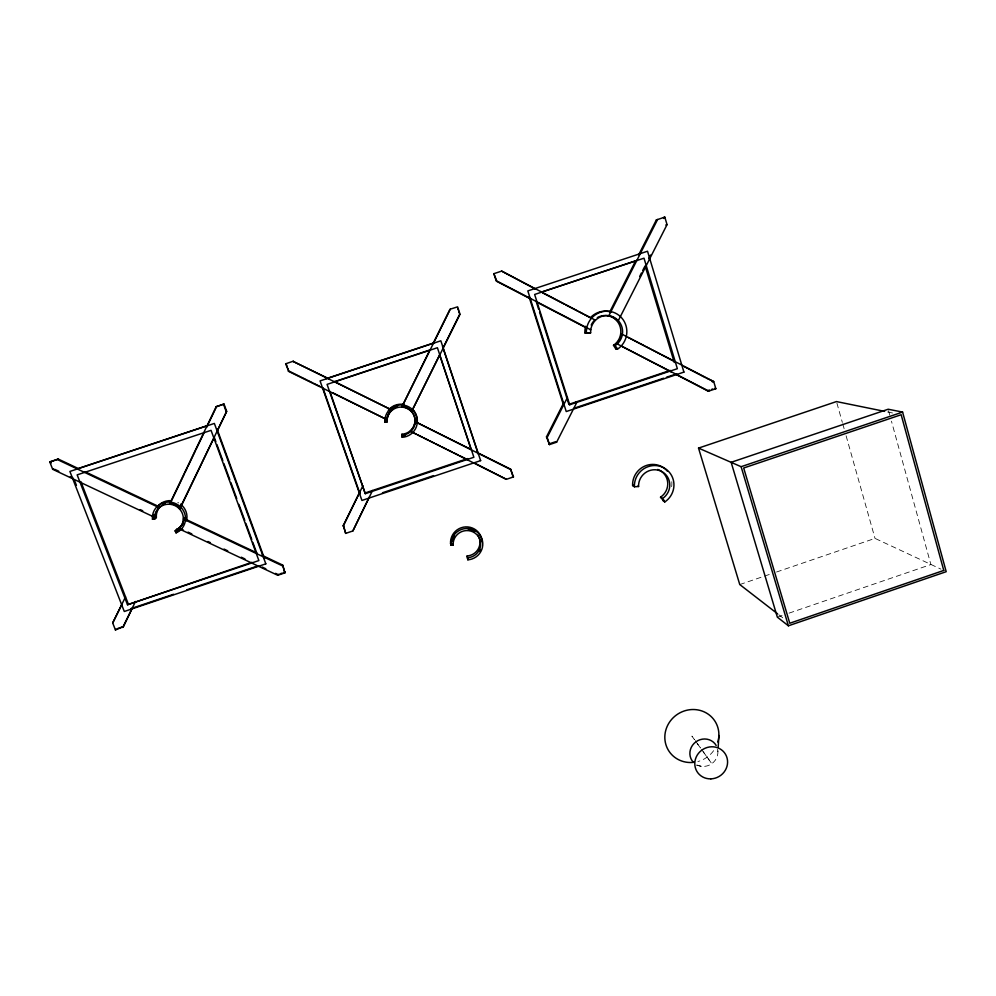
<?xml version="1.0" encoding="UTF-8"?>
<svg xmlns="http://www.w3.org/2000/svg" width="996" height="996" viewBox="0 0 996 996"><rect width="100%" height="100%" fill="white"/><g stroke="black" fill="none" stroke-linecap="round" stroke-linejoin="round"><path stroke-width="0.75" stroke-dasharray="4.98 3.74" d="M777.341 617.147L783.192 615.142M789.044 613.138L930.887 564.545L891.457 421.184M739.767 584.552L770.63 574.02M776.519 572.015L875.011 538.388L940.959 569.139M887.635 411.983L893.649 413.203M696.802 765.14L701.134 766.31L696.702 765.115M778.797 614.744L783.665 618.528M836.889 403.056L842.33 422.391M842.753 423.873L844.434 429.824M846.102 435.775L875.011 538.388M888.581 410.726L889.814 415.208M717.643 749.278L717.929 751.706M717.892 750.959A14.268 13.508 -33.7 0 1 711.58 763.82A14.268 13.508 -33.7 0 1 697.3 765.165M713.634 750.685A27.452 26.07 -33.7 0 1 697.897 761.542M671.79 481.715A19.97 19.434 -51.9 0 1 671.404 488.003M177.774 502.432A16.521 15.911 21 0 1 178.72 502.955M694.461 739.642L691.909 736.106L694.461 739.642M700.412 747.884L695.308 740.812L700.412 747.896M711.194 762.849L701.259 749.067L711.194 762.849"/><path stroke-width="1.49" d="M718.191 747.286L718.888 735.496M372.541 490.493L352.87 530.955L345.674 533.383L343.346 525.34L360.179 491.24M365.283 493.705L327.074 384.381L437.406 347.729L473.884 457.264L365.283 493.705L329.863 391.304M362.88 485.787L343.172 526.299M352.87 530.955L369.18 497.303M345.674 533.383L343.346 525.34M183.799 519.763A14.392 13.844 21 0 1 179.305 528.005L178.707 528.652L277.722 575.29L284.931 572.862L282.665 565.068L261.861 555.245M284.931 572.862L282.665 565.068M277.722 575.29L278.93 574.206M132.169 608.432L123.467 626.584L115.436 629.97L112.697 622.948L125.533 596.865M216.73 432.102L226.677 411.36L224 404.027L216.144 406.766L169.507 504.225L170.142 503.652A14.392 13.844 21 0 1 179.666 507.898M122.184 603.85L112.697 622.948M171.287 501.237L184.596 473.449M185.169 472.241L187.497 467.385M188.07 466.178L195.627 450.391M196.212 449.171L203.782 433.347M206.695 427.247L216.642 406.468M122.707 627.517L135.518 601.46M226.677 411.36L179.541 508.981L180.077 508.458M180.724 507.188L213.804 438.203M402.521 405.459L428.865 352.074M433.086 343.533L449.993 309.258L457.6 306.843L460.04 314.263L411.609 411.497A14.056 13.956 35 0 0 403.28 406.829M450.292 309.258L401.961 406.866M412.207 410.29L439.771 354.539M442.784 348.451L459.704 314.238M575.999 401.961L576.833 402.372L556.615 442.199L549.481 444.602L546.468 436.895L563.811 402.645M609.677 312.097L635.05 261.998M638.697 254.802L656.352 219.929L664.818 217.14L667.046 224.623L618.317 320.625L617.296 320.575A16.285 15.899 -75.8 0 0 607.871 315.657L608.867 315.682L657.572 219.531L656.352 219.929M549.481 444.602L547.178 437.443L567.396 397.553L566.587 397.167M639.631 276.552L641.449 272.979M642.657 270.588L644.474 267.003M648.732 258.624L650.55 255.026M115.436 629.97L116.221 629.024M127.5 604.759L258.873 560.574L211.052 430.347L77.153 474.868L127.5 604.759L251.888 562.317M176.055 532.872A16.646 16.023 20.9 0 0 184.658 513.388A16.646 16.023 20.9 0 0 165.498 502.32A16.646 16.023 20.9 0 0 152.463 519.252L154.666 519.115A14.43 13.882 20.9 0 1 165.971 504.437A14.43 13.882 20.9 0 1 182.579 514.023A14.43 13.882 20.9 0 1 175.109 530.918L176.055 532.872L177.487 531.341M175.109 530.918L176.653 529.299A14.318 13.782 21 0 0 182.965 523.747M183.762 518.58L183.326 519.041L282.366 565.815M154.666 519.115L156.36 517.571A14.318 13.782 21 0 1 165.361 503.59M152.463 519.252L153.434 518.381M159.895 507.076L159.223 507.661L57.245 459.492L49.8 461.97L52.663 469.303L154.617 517.31L155.289 516.7A14.392 13.844 21 0 1 159.895 507.076L85.146 471.768M286.425 364.499L285.653 363.814L288.591 371.01M216.144 406.766L224 404.027M329.352 379.003L293.023 361.374L391.789 410.053A14.056 13.956 35 0 0 387.033 419.702L288.267 371.222M52.663 469.303L53.66 468.817M57.245 459.492L58.229 459.044L77.476 468.132M49.8 461.97L58.229 459.044M788.396 625.799L946.2 571.692L902.588 412.083L888.171 409.232L731.151 462.306L777.341 617.147L788.396 625.799L741.124 466.701L698.532 448.1L739.767 584.552L777.577 613.81M741.124 466.701L902.588 412.083M512.467 476.349L513.475 476.935L506.342 479.325L410.277 431.218A14.056 13.956 35 0 0 415.033 421.607L471.444 449.657M130.937 608.606L173.565 594.263M186.787 589.819L257.354 566.077M117.677 628.538L123.467 626.584M280.274 573.758L282.08 573.148M283.424 572.7L285.217 572.09M698.532 448.1L836.466 401.575L884.622 411.373M539.558 312.097L568.865 404.351L670.208 370.4M569.687 404.762L677.355 368.694L644.001 258.188L534.64 294.467L569.687 404.762L568.865 404.351M574.231 408.161L663.573 378.219M666.498 377.235L676.757 373.799M365.358 492.896L467.647 458.583M382.464 492.771L433.521 475.627M548.771 444.004L555.868 441.626L556.615 442.199M674.666 373.749L707.372 390.743L709.575 389.996M711.779 389.262L712.65 388.963M708.779 391.092L715.85 388.714L713.721 381.555L621.392 333.897A16.285 15.899 -75.8 0 1 616.487 343.545L708.779 391.092L707.372 390.743M531.615 299.472L496.269 281.121L493.879 273.676L501.673 271.099L595.11 320.04M285.653 363.814L293.434 361.137M542.795 291.604L636.967 260.367M326.215 378.642L434.704 342.612M334.656 381.617L429.849 349.982M76.717 469.004L207.517 425.541M664.818 217.14L663.573 217.551L663.846 218.485M501.673 271.099L535.338 289.077M493.879 273.676L496.767 280.984L590.765 329.8L590.142 329.738M665.789 224.996L667.046 224.623M451.039 545.26A15.911 15.675 -18.5 0 1 465.929 528.49A15.911 15.675 -18.5 0 1 482.761 543.057A15.911 15.675 -18.5 0 1 467.859 559.814L467.734 557.735A13.795 13.583 -18.5 0 0 480.657 543.218A13.795 13.583 -18.5 0 0 466.066 530.594A13.795 13.583 -18.5 0 0 453.155 545.123L451.039 545.26L450.553 543.567L451.736 543.48M634.402 486.783A20.119 19.571 -51.8 0 1 649.965 466.103A20.119 19.571 -51.8 0 1 672.487 477.433A20.119 19.571 -51.8 0 1 664.706 502.009L662.489 498.535A15.886 15.45 -51.8 0 0 668.64 479.138A15.886 15.45 -51.8 0 0 650.874 470.199A15.886 15.45 -51.8 0 0 638.573 486.509L634.402 486.783L632.609 485.513L634.166 485.413M154.716 517.671L156.36 517.571M386.909 421.184L387.033 421.171A14.019 13.919 35.2 0 1 397.603 406.754M384.892 419.017A16.173 16.061 35.2 0 0 384.892 421.308L384.892 422.13L387.058 421.993A14.118 14.019 34.7 0 1 400.155 407.103A14.118 14.019 34.7 0 1 415.17 420.262A14.118 14.019 34.7 0 1 402.073 435.152L401.936 434.231A14.019 13.919 35.2 0 0 404.886 406.928M584.889 332.876L590.628 332.801A16.347 15.973 -75.7 0 1 603.128 315.981A16.347 15.973 -75.7 0 1 621.38 325.455A16.347 15.973 -75.7 0 1 615.192 345.55L617.47 349.185A20.717 20.231 -75.7 0 0 625.301 323.712A20.717 20.231 -75.7 0 0 602.182 311.723A20.717 20.231 -75.7 0 0 586.358 333.038L584.889 332.876A20.555 20.082 -75.9 0 1 585.636 326.29M586.358 333.038L590.628 332.801M597.314 317.612A16.235 15.849 -75.9 0 1 618.628 323.289A16.235 15.849 -75.9 0 1 613.511 345.288L615.192 345.55M613.511 345.288L615.777 348.886L617.47 349.185M706.662 378.306L713.721 381.555M714.593 388.415L715.85 388.714M54.942 469.427L58.801 471.245M70.343 476.673L72.895 477.881M140.199 509.591L142.714 510.774M179.305 528.005L183.052 529.772M188.045 532.125L191.78 533.881M207.927 541.488L210.405 542.658M224.013 549.07L227.723 550.813M241.281 557.2L244.966 558.943M262.147 567.035L265.82 568.766M275.593 573.36L278.033 574.518M185.156 519.016L256.956 552.929M288.703 370.935L299.883 376.488M301.116 377.098L306.083 379.551M307.316 380.173L312.271 382.626M313.503 383.236L319.679 386.299M333.237 393.022L338.154 395.462M339.387 396.072L344.305 398.512M345.525 399.122L384.605 418.494M413.9 433.011L416.316 434.219M417.523 434.816L422.341 437.207M423.549 437.804L428.355 440.182M429.562 440.78L434.368 443.17M435.563 443.768L440.369 446.146M441.564 446.731L446.357 449.109M447.553 449.706L452.346 452.084M453.541 452.67L458.322 455.048M459.517 455.633L467.859 459.779M476.2 463.899L506.342 479.325M334.283 381.456L390.581 409.443M477.395 452.62L510.587 469.128L513.475 476.935M511.147 469.826L415.033 421.607M542.372 292.737L564.57 304.303M565.74 304.913L577.369 310.976M578.527 311.574L583.17 313.989M584.328 314.599L588.972 317.014M628.277 337.482L632.871 339.873M634.016 340.47L638.598 342.861M639.731 343.446L644.312 345.836M645.445 346.421L650.015 348.812M651.16 349.397L660.273 354.153M661.406 354.738L675.039 361.834M684.103 366.553L699.914 374.795M701.035 375.38L705.542 377.721M537.479 302.51L587.54 328.518M622.226 346.521L671.267 371.994M657.709 469.452A15.774 15.351 -51.9 0 1 660.51 497.191L662.489 498.535M660.51 497.191L664.706 502.009M637.888 486.036L638.573 486.509M546.468 436.895L547.178 437.443M176.653 529.299L177.176 530.382M50.808 461.509L51.344 462.879M74.75 481.031L76.431 485.351M80.863 481.566L128.26 603.9M214.252 437.281L215.858 441.664M216.929 444.577L222.818 460.625M223.888 463.551L229.777 479.599M230.848 482.512L236.749 498.56M238.891 504.399L244.779 520.447M245.85 523.361L251.751 539.421M252.822 542.334L256.57 552.543M217.004 428.927L264.562 558.731M223.527 404.314L226.204 411.672M286.587 364.959L287.396 367.263M287.72 368.184L288.379 370.014M322.903 387.842L360.004 493.817M477.931 535.25A13.695 13.496 -18.4 0 1 467.136 555.955L467.734 557.735M467.136 555.955L467.859 559.814M442.535 346.546L478.254 454.076M439.622 354.925L471.033 449.258M457.737 308.237L458.334 310.08M458.646 311.013L459.405 313.317M510.587 469.128L512.33 474.432M512.479 474.88L512.915 476.2M536.296 301.85L538.624 309.171M529.075 296.933L563.562 405.173M645.097 265.845L674.28 362.494M712.289 381.244L712.551 382.128M452.694 543.53L453.155 545.123M384.892 422.13A16.297 16.185 34.7 0 1 399.994 404.936A16.297 16.185 34.7 0 1 417.324 420.113A16.297 16.185 34.7 0 1 402.21 437.306L402.085 436.373A16.173 16.061 35.2 0 0 405.472 435.787M401.936 434.231L402.21 437.306M387.033 421.171L387.058 421.993M388.365 410.19A16.173 16.061 35.2 0 1 404.301 404.563M412.456 409.045A16.173 16.061 35.2 0 1 416.851 423.375M693.39 762.338A14.268 13.508 -33.7 0 1 695.793 741.92A14.268 13.508 -33.7 0 1 716.174 745.456M694.1 762.301A27.452 26.07 -33.7 0 1 664.842 736.293A27.452 26.07 -33.7 0 1 696.117 709.675A27.452 26.07 -33.7 0 1 717.855 742.07M632.609 485.513A19.97 19.434 -51.9 0 1 667.345 471.158M663.722 499.917A19.97 19.434 -51.9 0 1 662.701 500.639M591.201 325.082A16.285 15.899 -75.8 0 1 594.761 320.027M616.823 348.152A20.555 20.082 -75.9 0 1 615.777 348.886M590.192 317.936A20.555 20.082 -75.9 0 1 610.722 311.96M450.553 543.567A15.799 15.563 -18.4 0 1 465.605 526.896A15.799 15.563 -18.4 0 1 482.076 541.899M480.333 549.481A15.799 15.563 -18.4 0 1 479.126 551.435M468.357 557.909A15.799 15.563 -18.4 0 1 467.261 558.021M452.682 541.5A13.695 13.496 -18.4 0 1 454.5 535.761M468.195 529.075A13.695 13.496 -18.4 0 1 474.669 531.702M179.952 506.441A14.318 13.782 21 0 1 181.322 507.823M184.795 517.534A14.318 13.782 21 0 1 184.733 518.43M180.376 529.673A16.521 15.911 21 0 1 177.587 531.242M154.106 516.663A16.521 15.911 21 0 1 154.193 514.521M157.567 506.478A16.521 15.911 21 0 1 171.275 500.664M180.537 504.163A16.521 15.911 21 0 1 186.526 520.796M943.76 570.447L789.766 623.247L743.688 468.008L901.168 414.734L943.76 570.447M265.82 563.848L124.288 611.482L69.894 471.444L214.364 423.437L265.82 563.848M683.916 372.106L566.238 411.547L527.818 290.919L647.525 251.229L683.916 372.106M480.632 460.625L361.934 500.465L320.065 380.908L440.83 340.794L480.632 460.625M710.883 778.86A16.671 15.762 -33.6 0 0 725.536 754.333A16.671 15.762 -33.6 0 0 697.138 755.267A16.671 15.762 -33.6 0 0 710.883 778.86"/></g></svg>
